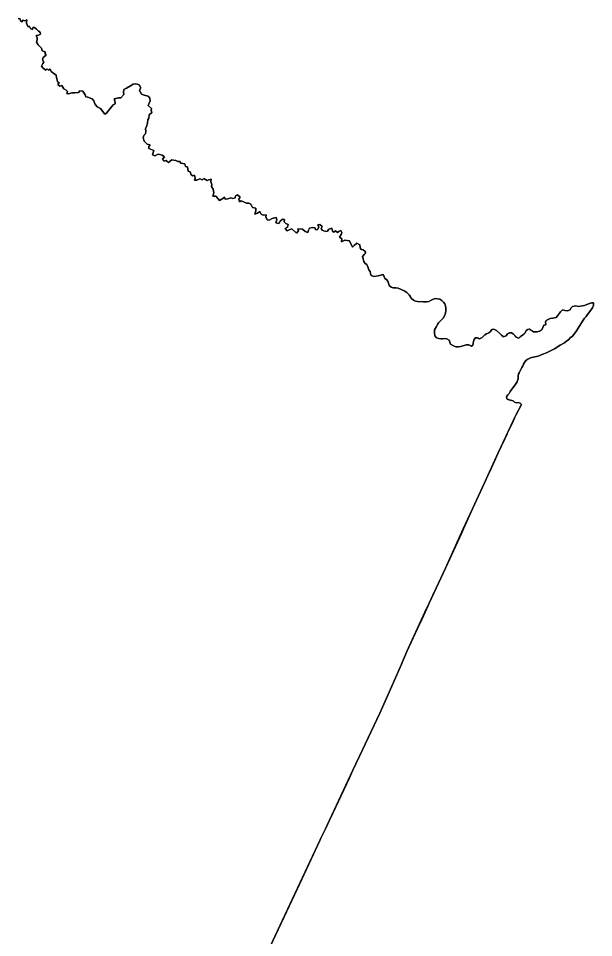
# Model space of a CAD drawing. Extents: x -74 to -34.8, y -33.8 to 5.3.
# Drawn here: x -58.528 to -56.098, y -4.707 to -0.826 of the extents above; entities that cross this region are included whole.
import ezdxf

# ---------------------------------------------------------------- set-up
doc = ezdxf.new("R2010")
doc.units = 0
doc.header["$LTSCALE"] = 2
doc.layers.add('UFEBRASIL', color=7, linetype='Continuous')

msp = doc.modelspace()

# ---------------------------------------------------------------- linework, layer by layer
at = {"layer": 'UFEBRASIL'}
for points in [[(-58.5286, -0.8255), (-58.5207, -0.828), (-58.5193, -0.8358), (-58.5122, -0.8398), (-58.5084, -0.8333), (-58.501, -0.8364), (-58.492, -0.8318), (-58.4938, -0.8461), (-58.4875, -0.8597), (-58.4801, -0.8596), (-58.4762, -0.8676), (-58.4682, -0.8731), (-58.4671, -0.8643), (-58.459, -0.864), (-58.4505, -0.8716), (-58.4431, -0.8794), (-58.4361, -0.8835), (-58.4339, -0.892), (-58.4423, -0.8962), (-58.4531, -0.8982), (-58.4486, -0.907), (-58.449, -0.9161), (-58.4508, -0.9261), (-58.4444, -0.937), (-58.43, -0.9519), (-58.4276, -0.9628), (-58.4148, -0.9671), (-58.4152, -0.9749), (-58.4107, -0.9813), (-58.4235, -0.9914), (-58.4251, -1.0002), (-58.4195, -1.0102), (-58.4246, -1.0166), (-58.4301, -1.0271), (-58.4228, -1.0363), (-58.4117, -1.0442), (-58.4063, -1.0389), (-58.3999, -1.044), (-58.3927, -1.0398), (-58.3887, -1.0504), (-58.3685, -1.066), (-58.3673, -1.0759), (-58.3644, -1.0857), (-58.3628, -1.0938), (-58.3557, -1.0969), (-58.3613, -1.1051), (-58.3522, -1.1123), (-58.3444, -1.1085), (-58.3363, -1.1237), (-58.326, -1.1293), (-58.3199, -1.1344), (-58.3233, -1.1433), (-58.3148, -1.144), (-58.3025, -1.1405), (-58.2897, -1.1394), (-58.2738, -1.139), (-58.2683, -1.1319), (-58.2548, -1.1326), (-58.245, -1.1486), (-58.2434, -1.1566), (-58.2347, -1.158), (-58.2153, -1.1657), (-58.2094, -1.1733), (-58.2044, -1.1861), (-58.1946, -1.1997), (-58.1811, -1.2061), (-58.1626, -1.2297), (-58.1559, -1.2259), (-58.1406, -1.2056), (-58.1278, -1.19), (-58.1193, -1.1864), (-58.1201, -1.1734), (-58.1237, -1.1646), (-58.1156, -1.1644), (-58.1049, -1.1614), (-58.0943, -1.1605), (-58.082, -1.1475), (-58.0842, -1.137), (-58.0819, -1.1265), (-58.0708, -1.1196), (-58.0546, -1.1109), (-58.0422, -1.1033), (-58.0326, -1.1014), (-58.0254, -1.1036), (-58.0175, -1.1061), (-58.0098, -1.1191), (-58.0158, -1.1291), (-58.0131, -1.1362), (-58.0072, -1.1457), (-57.9964, -1.1501), (-57.9792, -1.1544), (-57.972, -1.1626), (-57.9709, -1.1735), (-57.979, -1.1931), (-57.9655, -1.2061), (-57.9665, -1.2138), (-57.9644, -1.2233), (-57.9746, -1.2326), (-57.9771, -1.2464), (-57.9805, -1.2535), (-57.9827, -1.2676), (-57.9859, -1.282), (-57.9907, -1.292), (-57.9892, -1.3014), (-57.9909, -1.3131), (-57.998, -1.3204), (-58.0009, -1.3302), (-57.9964, -1.3443), (-57.9841, -1.3562), (-57.9709, -1.3591), (-57.9765, -1.3662), (-57.9771, -1.375), (-57.9555, -1.3831), (-57.9604, -1.4016), (-57.9517, -1.4059), (-57.9471, -1.4034), (-57.9376, -1.3983), (-57.9238, -1.402), (-57.9207, -1.4029), (-57.9105, -1.4102), (-57.9185, -1.4198), (-57.9104, -1.4281), (-57.904, -1.426), (-57.8942, -1.4335), (-57.8799, -1.4233), (-57.8621, -1.4257), (-57.8544, -1.4292), (-57.8463, -1.4295), (-57.8418, -1.4364), (-57.824, -1.4398), (-57.8211, -1.4505), (-57.8127, -1.4524), (-57.8099, -1.4701), (-57.8017, -1.4742), (-57.7973, -1.4858), (-57.7913, -1.4906), (-57.7839, -1.4881), (-57.7811, -1.4999), (-57.7837, -1.508), (-57.7733, -1.5088), (-57.7611, -1.5024), (-57.7505, -1.5067), (-57.7448, -1.5014), (-57.7299, -1.5099), (-57.7228, -1.5066), (-57.7132, -1.5041), (-57.7149, -1.5149), (-57.7106, -1.5275), (-57.7124, -1.5356), (-57.7052, -1.5469), (-57.7026, -1.5615), (-57.7069, -1.576), (-57.6942, -1.5763), (-57.6843, -1.5872), (-57.6787, -1.5943), (-57.6637, -1.5862), (-57.6571, -1.5808), (-57.6537, -1.5887), (-57.6432, -1.5878), (-57.6304, -1.5835), (-57.6219, -1.5861), (-57.6115, -1.5829), (-57.6102, -1.5749), (-57.6026, -1.5703), (-57.5901, -1.5801), (-57.5957, -1.5894), (-57.5934, -1.5997), (-57.5859, -1.5962), (-57.5765, -1.6005), (-57.5641, -1.6052), (-57.5535, -1.6052), (-57.5457, -1.6105), (-57.5392, -1.6239), (-57.5252, -1.6268), (-57.5251, -1.6378), (-57.5288, -1.6527), (-57.5182, -1.6476), (-57.5072, -1.6413), (-57.5017, -1.6524), (-57.4936, -1.6569), (-57.4806, -1.6554), (-57.4823, -1.6644), (-57.4752, -1.678), (-57.4656, -1.676), (-57.455, -1.6707), (-57.4387, -1.6665), (-57.4354, -1.6758), (-57.4399, -1.6885), (-57.4276, -1.6918), (-57.4222, -1.6824), (-57.4119, -1.6733), (-57.4035, -1.6755), (-57.4042, -1.684), (-57.3976, -1.6917), (-57.388, -1.6953), (-57.391, -1.7067), (-57.401, -1.7126), (-57.3927, -1.7231), (-57.3834, -1.7178), (-57.3731, -1.7141), (-57.3521, -1.7332), (-57.344, -1.7231), (-57.3471, -1.714), (-57.328, -1.7159), (-57.3163, -1.7251), (-57.3055, -1.7303), (-57.3018, -1.7197), (-57.2976, -1.7115), (-57.2858, -1.7092), (-57.2744, -1.7097), (-57.2725, -1.7187), (-57.2645, -1.7168), (-57.259, -1.7071), (-57.2622, -1.697), (-57.2539, -1.6963), (-57.2437, -1.7043), (-57.2492, -1.7125), (-57.2449, -1.7205), (-57.2307, -1.7259), (-57.2221, -1.7238), (-57.2157, -1.716), (-57.2038, -1.7109), (-57.2012, -1.724), (-57.1945, -1.7277), (-57.1876, -1.7222), (-57.179, -1.7301), (-57.1733, -1.7251), (-57.1649, -1.7209), (-57.1618, -1.729), (-57.1643, -1.7387), (-57.1718, -1.7498), (-57.1612, -1.7561), (-57.1632, -1.7686), (-57.1492, -1.7623), (-57.1294, -1.7642), (-57.1158, -1.7918), (-57.1086, -1.7848), (-57.0979, -1.7751), (-57.0853, -1.782), (-57.0845, -1.7939), (-57.0794, -1.8012), (-57.0705, -1.8027), (-57.0639, -1.8085), (-57.0605, -1.8158), (-57.0652, -1.8217), (-57.0736, -1.8317), (-57.0705, -1.8414), (-57.0681, -1.8527), (-57.0631, -1.8603), (-57.0561, -1.8647), (-57.0514, -1.8744), (-57.0476, -1.8879), (-57.0422, -1.895), (-57.0404, -1.9035), (-57.0372, -1.9116), (-57.0266, -1.9151), (-57.0084, -1.9127), (-56.9971, -1.9092), (-56.9884, -1.9072), (-56.9839, -1.9133), (-56.9802, -1.9237), (-56.972, -1.9288), (-56.9663, -1.935), (-56.9646, -1.9439), (-56.9611, -1.953), (-56.9528, -1.9602), (-56.9445, -1.9639), (-56.9333, -1.9635), (-56.9237, -1.9643), (-56.913, -1.9683), (-56.8974, -1.9762), (-56.8861, -1.9836), (-56.8763, -1.9923), (-56.8746, -1.995), (-56.8664, -2.008), (-56.859, -2.0159), (-56.85, -2.0202), (-56.8412, -2.0216), (-56.8168, -2.023), (-56.8032, -2.0222), (-56.7932, -2.021), (-56.7777, -2.0122), (-56.767, -2.0087), (-56.7576, -2.0092), (-56.7479, -2.0115), (-56.739, -2.017), (-56.7335, -2.0228), (-56.7321, -2.0244), (-56.7266, -2.031), (-56.7238, -2.0393), (-56.7213, -2.0491), (-56.7214, -2.0592), (-56.7237, -2.07), (-56.7269, -2.0814), (-56.7328, -2.0917), (-56.7381, -2.0972), (-56.7464, -2.1043), (-56.7512, -2.1094), (-56.7532, -2.1117), (-56.7573, -2.1184), (-56.7618, -2.1264), (-56.7661, -2.1338), (-56.7694, -2.1407), (-56.7704, -2.1528), (-56.7685, -2.1658), (-56.761, -2.1741), (-56.7516, -2.1768), (-56.7435, -2.1785), (-56.7356, -2.1784), (-56.7277, -2.1768), (-56.717, -2.179), (-56.7078, -2.1839), (-56.7057, -2.1925), (-56.7026, -2.2018), (-56.6899, -2.2089), (-56.6791, -2.2126), (-56.6705, -2.2125), (-56.658, -2.2106), (-56.6354, -2.2036), (-56.6244, -2.2045), (-56.6129, -2.2102), (-56.6075, -2.205), (-56.6045, -2.1899), (-56.6035, -2.186), (-56.6025, -2.1821), (-56.5995, -2.1776), (-56.5978, -2.175), (-56.5894, -2.1745), (-56.5856, -2.1765), (-56.5804, -2.1794), (-56.5696, -2.1748), (-56.5572, -2.1625), (-56.5507, -2.158), (-56.5408, -2.1538), (-56.533, -2.1471), (-56.5271, -2.1392), (-56.5195, -2.1383), (-56.5076, -2.1437), (-56.4931, -2.1555), (-56.487, -2.1636), (-56.4779, -2.1704), (-56.4707, -2.167), (-56.4676, -2.1656), (-56.461, -2.1576), (-56.4535, -2.154), (-56.4442, -2.1539), (-56.4368, -2.1576), (-56.4298, -2.1643), (-56.4267, -2.1683), (-56.4243, -2.1715), (-56.4139, -2.1759), (-56.4075, -2.1705), (-56.3927, -2.1592), (-56.3865, -2.153), (-56.382, -2.1442), (-56.3751, -2.1388), (-56.3678, -2.1371), (-56.3511, -2.1489), (-56.3435, -2.1495), (-56.3355, -2.1487), (-56.326, -2.1458), (-56.3208, -2.1426), (-56.3168, -2.1401), (-56.3118, -2.1314), (-56.3085, -2.121), (-56.2998, -2.1192), (-56.3003, -2.1082), (-56.2975, -2.1008), (-56.2807, -2.0931), (-56.2698, -2.0914), (-56.2562, -2.0883), (-56.2497, -2.0821), (-56.237, -2.0654), (-56.2284, -2.0562), (-56.2197, -2.0597), (-56.2076, -2.06), (-56.1971, -2.0569), (-56.194, -2.0489), (-56.1867, -2.0428), (-56.1725, -2.0392), (-56.1628, -2.042), (-56.1451, -2.0392), (-56.1367, -2.0373), (-56.1187, -2.0308), (-56.1067, -2.027), (-56.0982, -2.0269), (-56.0976, -2.0371), (-56.1024, -2.048), (-56.1171, -2.0695), (-56.1235, -2.0758), (-56.1294, -2.084), (-56.1363, -2.0921), (-56.1419, -2.1002), (-56.1694, -2.1455), (-56.1812, -2.1606), (-56.1874, -2.1673), (-56.196, -2.1749), (-56.2038, -2.1831), (-56.2107, -2.1877), (-56.2203, -2.1958), (-56.2392, -2.2059), (-56.2635, -2.2211), (-56.2932, -2.2361), (-56.3072, -2.2425), (-56.3165, -2.2455), (-56.3251, -2.2492), (-56.3323, -2.2516), (-56.3455, -2.2543), (-56.3642, -2.2593), (-56.3749, -2.2644), (-56.3843, -2.2705), (-56.3892, -2.2785), (-56.394, -2.2862), (-56.3952, -2.2884), (-56.3973, -2.2923), (-56.4008, -2.2999), (-56.4042, -2.3055), (-56.4128, -2.3217), (-56.4144, -2.3261), (-56.4164, -2.3365), (-56.4168, -2.3476), (-56.4185, -2.3552), (-56.4208, -2.3602), (-56.4257, -2.3692), (-56.4496, -2.4015), (-56.4547, -2.4093), (-56.4599, -2.4149), (-56.4656, -2.4231), (-56.4642, -2.4317), (-56.4623, -2.4339), (-56.4553, -2.4362), (-56.4547, -2.4365), (-56.449, -2.4375), (-56.4375, -2.4402), (-56.4322, -2.446), (-56.4246, -2.4492), (-56.4157, -2.4478), (-56.4079, -2.4502), (-56.4021, -2.4565), (-56.4263, -2.5016), (-56.4302, -2.51), (-56.4332, -2.5164), (-56.4376, -2.5257), (-56.4489, -2.5499), (-56.4622, -2.5786), (-56.4632, -2.5807), (-56.4727, -2.6011), (-56.4732, -2.602), (-56.4876, -2.6329), (-56.5005, -2.6605), (-56.5364, -2.7384), (-56.5375, -2.7407), (-56.5587, -2.7867), (-56.5759, -2.8241), (-56.6098, -2.8963), (-56.6478, -2.9814), (-56.6563, -3.0004), (-56.7235, -3.1466), (-56.7629, -3.2322), (-56.7919, -3.2944), (-56.8097, -3.3335), (-56.8323, -3.3818), (-56.8334, -3.3842), (-56.8872, -3.499), (-56.9138, -3.5623), (-56.9561, -3.6586), (-57.0005, -3.7591), (-57.0862, -3.941), (-57.1143, -4.0005), (-57.1308, -4.0356), (-57.2107, -4.2055), (-57.2135, -4.2116), (-57.2307, -4.2481), (-57.2495, -4.288), (-57.2536, -4.2968), (-57.3502, -4.502), (-57.4757, -4.7684)], [(-57.4758, -4.7684), (-57.2523, -4.2939), (-57.2307, -4.2481), (-57.2136, -4.2116), (-57.1143, -4.0005), (-57.0862, -3.941), (-57.0005, -3.7591), (-56.9556, -3.6576), (-56.9138, -3.5623), (-56.8872, -3.499), (-56.8101, -3.333), (-56.7919, -3.2944), (-56.7679, -3.2429), (-56.7629, -3.2322), (-56.7235, -3.1466), (-56.6484, -2.9812), (-56.6098, -2.8963), (-56.5759, -2.8241), (-56.5587, -2.7867), (-56.5005, -2.6605), (-56.4263, -2.5016), (-56.4021, -2.4565), (-56.4079, -2.4502), (-56.4157, -2.4478), (-56.4254, -2.4491), (-56.4322, -2.446), (-56.4375, -2.4402), (-56.449, -2.4375), (-56.4547, -2.4365), (-56.4572, -2.4354), (-56.4623, -2.4339), (-56.4645, -2.4316), (-56.4656, -2.4231), (-56.4599, -2.4149), (-56.4547, -2.4093), (-56.4496, -2.4015), (-56.4257, -2.3692), (-56.4208, -2.3602), (-56.4185, -2.3552), (-56.4168, -2.3476), (-56.4164, -2.3365), (-56.4144, -2.3261), (-56.4128, -2.3217), (-56.4042, -2.3055), (-56.4008, -2.2999), (-56.3973, -2.2923), (-56.3952, -2.2884), (-56.394, -2.2862), (-56.3892, -2.2785), (-56.3843, -2.2705), (-56.3749, -2.2644), (-56.3642, -2.2593), (-56.3455, -2.2543), (-56.3323, -2.2516), (-56.3251, -2.2492), (-56.3165, -2.2455), (-56.3072, -2.2425), (-56.2932, -2.2361), (-56.2635, -2.2211), (-56.2392, -2.2059), (-56.2203, -2.1958), (-56.2107, -2.1877), (-56.2038, -2.1831), (-56.196, -2.1749), (-56.1921, -2.1714), (-56.1874, -2.1673), (-56.1812, -2.1606), (-56.1694, -2.1455), (-56.1419, -2.1002), (-56.1363, -2.0921), (-56.1294, -2.084), (-56.1235, -2.0758), (-56.1171, -2.0695), (-56.1024, -2.048), (-56.0976, -2.0371), (-56.0987, -2.0269), (-56.1067, -2.027), (-56.1187, -2.0308), (-56.1367, -2.0373), (-56.1451, -2.0392), (-56.1628, -2.042), (-56.1725, -2.0392), (-56.1867, -2.0428), (-56.194, -2.0489), (-56.1971, -2.0569), (-56.2076, -2.06), (-56.2197, -2.0597), (-56.2284, -2.0562), (-56.237, -2.0654), (-56.2497, -2.0821), (-56.2562, -2.0883), (-56.2698, -2.0914), (-56.2807, -2.0931), (-56.2975, -2.1008), (-56.2992, -2.1054), (-56.3003, -2.1082), (-56.2998, -2.1192), (-56.3085, -2.121), (-56.3118, -2.1314), (-56.3168, -2.1401), (-56.326, -2.1458), (-56.3355, -2.1487), (-56.3435, -2.1495), (-56.3511, -2.1489), (-56.3696, -2.1375), (-56.3751, -2.1388), (-56.382, -2.1442), (-56.3865, -2.153), (-56.3927, -2.1592), (-56.4075, -2.1705), (-56.4139, -2.1759), (-56.4243, -2.1715), (-56.4298, -2.1643), (-56.4368, -2.1576), (-56.4442, -2.1539), (-56.4535, -2.154), (-56.461, -2.1576), (-56.4676, -2.1656), (-56.4707, -2.167), (-56.4779, -2.1704), (-56.487, -2.1636), (-56.4931, -2.1555), (-56.5076, -2.1437), (-56.5195, -2.1383), (-56.5271, -2.1392), (-56.533, -2.1471), (-56.5408, -2.1538), (-56.5507, -2.158), (-56.5572, -2.1625), (-56.5696, -2.1748), (-56.5804, -2.1794), (-56.5856, -2.1765), (-56.5894, -2.1745), (-56.5978, -2.175), (-56.6025, -2.1821), (-56.6035, -2.186), (-56.6045, -2.1899), (-56.6075, -2.205), (-56.6129, -2.2102), (-56.6244, -2.2045), (-56.6354, -2.2036), (-56.658, -2.2106), (-56.6705, -2.2125), (-56.6791, -2.2126), (-56.6899, -2.2089), (-56.7026, -2.2018), (-56.7057, -2.1925), (-56.7078, -2.1839), (-56.717, -2.179), (-56.7277, -2.1768), (-56.7356, -2.1784), (-56.7435, -2.1785), (-56.7516, -2.1768), (-56.761, -2.1741), (-56.7685, -2.1658), (-56.7704, -2.1528), (-56.7694, -2.1407), (-56.7661, -2.1338), (-56.7618, -2.1264), (-56.7573, -2.1184), (-56.7532, -2.1117), (-56.7464, -2.1043), (-56.7381, -2.0972), (-56.7328, -2.0917), (-56.7269, -2.0814), (-56.7237, -2.07), (-56.7214, -2.0592), (-56.7213, -2.0491), (-56.7238, -2.0393), (-56.7266, -2.031), (-56.7321, -2.0244), (-56.7335, -2.0228), (-56.739, -2.017), (-56.7479, -2.0115), (-56.7576, -2.0092), (-56.767, -2.0087), (-56.7777, -2.0122), (-56.7932, -2.021), (-56.8032, -2.0222), (-56.8168, -2.023), (-56.8412, -2.0216), (-56.85, -2.0202), (-56.859, -2.0159), (-56.8664, -2.008), (-56.8763, -1.9923), (-56.8861, -1.9836), (-56.8974, -1.9762), (-56.913, -1.9683), (-56.9237, -1.9643), (-56.9333, -1.9635), (-56.9445, -1.9639), (-56.9528, -1.9602), (-56.9611, -1.953), (-56.9646, -1.9439), (-56.9663, -1.935), (-56.972, -1.9288), (-56.9802, -1.9237), (-56.9839, -1.9133), (-56.9884, -1.9072), (-56.9971, -1.9092), (-57.0084, -1.9127), (-57.0266, -1.9151), (-57.0372, -1.9116), (-57.0404, -1.9035), (-57.0422, -1.895), (-57.0476, -1.8879), (-57.0514, -1.8744), (-57.0561, -1.8647), (-57.0631, -1.8603), (-57.0681, -1.8527), (-57.0705, -1.8414), (-57.0736, -1.8317), (-57.0652, -1.8217), (-57.0605, -1.8158), (-57.0639, -1.8085), (-57.0705, -1.8027), (-57.0794, -1.8012), (-57.0845, -1.7939), (-57.0853, -1.782), (-57.0979, -1.7751), (-57.1086, -1.7848), (-57.1158, -1.7918), (-57.1294, -1.7642), (-57.1492, -1.7623), (-57.1632, -1.7686), (-57.1612, -1.7561), (-57.1718, -1.7498), (-57.1643, -1.7387), (-57.1618, -1.729), (-57.1649, -1.7209), (-57.1733, -1.7251), (-57.179, -1.7301), (-57.1876, -1.7222), (-57.1945, -1.7277), (-57.2012, -1.724), (-57.2038, -1.7109), (-57.2157, -1.716), (-57.2221, -1.7238), (-57.2307, -1.7259), (-57.2449, -1.7205), (-57.2492, -1.7125), (-57.2437, -1.7043), (-57.2539, -1.6963), (-57.2622, -1.697), (-57.259, -1.7071), (-57.2645, -1.7168), (-57.2725, -1.7187), (-57.2744, -1.7097), (-57.2858, -1.7092), (-57.2976, -1.7115), (-57.3018, -1.7197), (-57.3055, -1.7303), (-57.3163, -1.7251), (-57.328, -1.7159), (-57.3471, -1.714), (-57.344, -1.7231), (-57.3521, -1.7332), (-57.3731, -1.7141), (-57.3834, -1.7178), (-57.3927, -1.7231), (-57.401, -1.7126), (-57.391, -1.7067), (-57.388, -1.6953), (-57.3976, -1.6917), (-57.4042, -1.684), (-57.4035, -1.6755), (-57.4119, -1.6733), (-57.4222, -1.6824), (-57.4276, -1.6918), (-57.4399, -1.6885), (-57.4354, -1.6758), (-57.4387, -1.6665), (-57.455, -1.6707), (-57.4656, -1.676), (-57.4752, -1.678), (-57.4823, -1.6644), (-57.4806, -1.6554), (-57.4936, -1.6569), (-57.5017, -1.6524), (-57.5072, -1.6413), (-57.5182, -1.6476), (-57.5288, -1.6527), (-57.5251, -1.6378), (-57.5252, -1.6268), (-57.5392, -1.6239), (-57.5457, -1.6105), (-57.5535, -1.6052), (-57.5641, -1.6052), (-57.5765, -1.6005), (-57.5859, -1.5962), (-57.5934, -1.5997), (-57.5957, -1.5894), (-57.5901, -1.5801), (-57.6026, -1.5703), (-57.6102, -1.5749), (-57.6115, -1.5829), (-57.6224, -1.5862), (-57.6304, -1.5835), (-57.6432, -1.5878), (-57.6537, -1.5887), (-57.6571, -1.5808), (-57.6637, -1.5862), (-57.6787, -1.5943), (-57.6843, -1.5872), (-57.6942, -1.5763), (-57.7069, -1.576), (-57.7026, -1.5615), (-57.7052, -1.5469), (-57.7124, -1.5356), (-57.7106, -1.5275), (-57.7149, -1.5149), (-57.7132, -1.5041), (-57.7228, -1.5066), (-57.7299, -1.5099), (-57.7448, -1.5014), (-57.7505, -1.5067), (-57.7611, -1.5024), (-57.7733, -1.5088), (-57.7837, -1.508), (-57.7811, -1.4999), (-57.7839, -1.4881), (-57.7913, -1.4906), (-57.7973, -1.4858), (-57.8017, -1.4742), (-57.8099, -1.4701), (-57.8127, -1.4524), (-57.8211, -1.4505), (-57.824, -1.4398), (-57.8418, -1.4364), (-57.8463, -1.4295), (-57.8544, -1.4292), (-57.8621, -1.4257), (-57.8645, -1.4254), (-57.8799, -1.4233), (-57.8942, -1.4335), (-57.904, -1.426), (-57.9121, -1.4286), (-57.9185, -1.4198), (-57.9105, -1.4102), (-57.9207, -1.4029), (-57.9376, -1.3983), (-57.9517, -1.4059), (-57.9604, -1.4016), (-57.9555, -1.3831), (-57.9771, -1.375), (-57.9765, -1.3662), (-57.9709, -1.3591), (-57.9841, -1.3562), (-57.9964, -1.3443), (-58.0009, -1.3302), (-57.998, -1.3204), (-57.9909, -1.3131), (-57.9892, -1.3014), (-57.9907, -1.292), (-57.9859, -1.282), (-57.9827, -1.2676), (-57.9805, -1.2535), (-57.9771, -1.2464), (-57.9746, -1.2326), (-57.9644, -1.2233), (-57.9665, -1.2138), (-57.9655, -1.2061), (-57.979, -1.1931), (-57.9709, -1.1735), (-57.972, -1.1626), (-57.9792, -1.1544), (-57.9964, -1.1501), (-58.0072, -1.1457), (-58.0131, -1.1362), (-58.0158, -1.1291), (-58.0098, -1.1191), (-58.0175, -1.1061), (-58.0254, -1.1036), (-58.0326, -1.1014), (-58.0422, -1.1033), (-58.0546, -1.1109), (-58.0708, -1.1196), (-58.0819, -1.1265), (-58.0842, -1.137), (-58.082, -1.1475), (-58.0943, -1.1605), (-58.1049, -1.1614), (-58.1156, -1.1644), (-58.1237, -1.1646), (-58.1201, -1.1734), (-58.1193, -1.1864), (-58.1278, -1.19), (-58.1406, -1.2056), (-58.1559, -1.2259), (-58.1626, -1.2297), (-58.1811, -1.2061), (-58.1946, -1.1997), (-58.2044, -1.1861), (-58.2094, -1.1733), (-58.2153, -1.1657), (-58.2347, -1.158), (-58.2434, -1.1566), (-58.245, -1.1486), (-58.2548, -1.1326), (-58.2683, -1.1319), (-58.2738, -1.139), (-58.2897, -1.1394), (-58.3025, -1.1405), (-58.3148, -1.144), (-58.3233, -1.1433), (-58.3199, -1.1344), (-58.326, -1.1293), (-58.3363, -1.1237), (-58.3444, -1.1085), (-58.3522, -1.1123), (-58.3613, -1.1051), (-58.3557, -1.0969), (-58.3628, -1.0938), (-58.3644, -1.0857), (-58.3673, -1.0759), (-58.3685, -1.066), (-58.3887, -1.0504), (-58.3927, -1.0398), (-58.3999, -1.044), (-58.4063, -1.0389), (-58.4117, -1.0442), (-58.4228, -1.0363), (-58.4301, -1.0271), (-58.4246, -1.0166), (-58.4195, -1.0102), (-58.4251, -1.0002), (-58.4235, -0.9914), (-58.4107, -0.9813), (-58.4152, -0.9749), (-58.4148, -0.9671), (-58.4276, -0.9628), (-58.43, -0.9519), (-58.4444, -0.937), (-58.4508, -0.9261), (-58.449, -0.9161), (-58.4486, -0.907), (-58.4531, -0.8982), (-58.4423, -0.8962), (-58.4339, -0.892), (-58.4361, -0.8835), (-58.4431, -0.8794), (-58.4505, -0.8716), (-58.459, -0.864), (-58.4671, -0.8643), (-58.4682, -0.8731), (-58.4762, -0.8676), (-58.4801, -0.8596), (-58.4875, -0.8597), (-58.4938, -0.8461), (-58.492, -0.8318), (-58.501, -0.8364), (-58.5084, -0.8333), (-58.5122, -0.8398), (-58.5193, -0.8358), (-58.5207, -0.828), (-58.5286, -0.8255)]]:
    msp.add_lwpolyline(points, dxfattribs=at)

doc.saveas('drawing.dxf')
